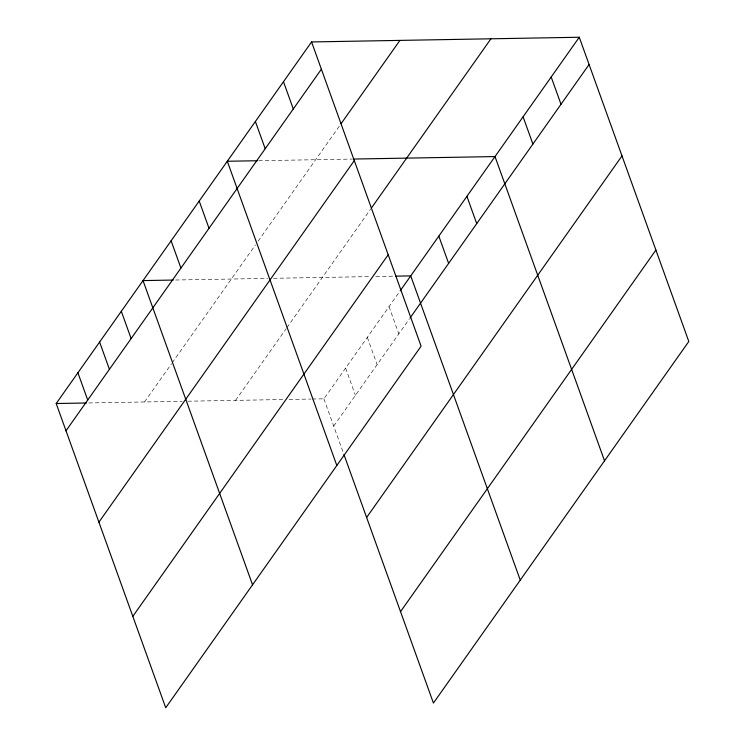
<?xml version="1.0" encoding="UTF-8"?>
<svg xmlns="http://www.w3.org/2000/svg" width="745" height="745" viewBox="0 0 745 745"><rect width="100%" height="100%" fill="white"/><g stroke="black" fill="none" stroke-linecap="round" stroke-linejoin="round"><path stroke-width="0.56" stroke-dasharray="3.73 2.79" d="M144.539 401.965L171.508 363.784M172.16 362.852L255.442 244.937M258.115 241.156L339.72 125.626M235.55 400.372L286.201 328.657M286.862 327.726L370.544 209.252M312.276 399.022L323.898 398.826L399.544 291.723M333.713 426.084L409.359 318.981M258.683 160.715L352.05 159.076M175.569 280.008L267.772 278.397M273.462 278.295L371.206 276.581M375.853 276.497L394.45 276.171M88.739 402.943L182.078 401.313M187.768 401.21L283.212 399.534M289.023 399.432L311.112 399.05M389.02 306.623L398.836 333.881M367.313 337.355L377.128 364.612M345.606 368.086L355.421 395.344M323.898 398.826L343.501 453.286"/><path stroke-width="1.12" d="M311.568 41.944L421.102 346.174L165.725 707.75L56.192 403.52L311.568 41.944L579.275 37.25L688.808 341.48L433.432 703.057L343.901 454.376M66.007 430.778L321.384 69.201M341.052 123.726L399.916 40.398M98.908 522.18L354.294 160.603M371.206 208.311L490.936 38.796M132.815 616.348L388.192 254.781M400.205 290.792L579.275 37.25M410.02 318.05L589.09 64.508M366.615 517.486L622 155.91M400.521 611.654L655.898 250.078M257.519 160.734L227.3 161.265L336.824 465.495M353.186 159.058L495.006 156.571L604.53 460.801M173.24 280.055L143.021 280.586L252.555 584.816M395.614 276.153L410.728 275.883L520.261 580.122M56.192 403.52L86.411 402.989M551.188 77.024L561.004 104.281M523.092 116.797L532.908 144.055M466.91 196.345L476.726 223.602M438.814 236.118L448.63 263.376M283.482 81.717L293.297 108.975M255.386 121.491L265.201 148.749M199.204 201.038L209.019 228.296M171.117 240.812L180.923 268.07M121.314 311.317L131.129 338.575M99.606 342.048L109.422 369.306M77.899 372.779L87.714 400.037"/></g></svg>
